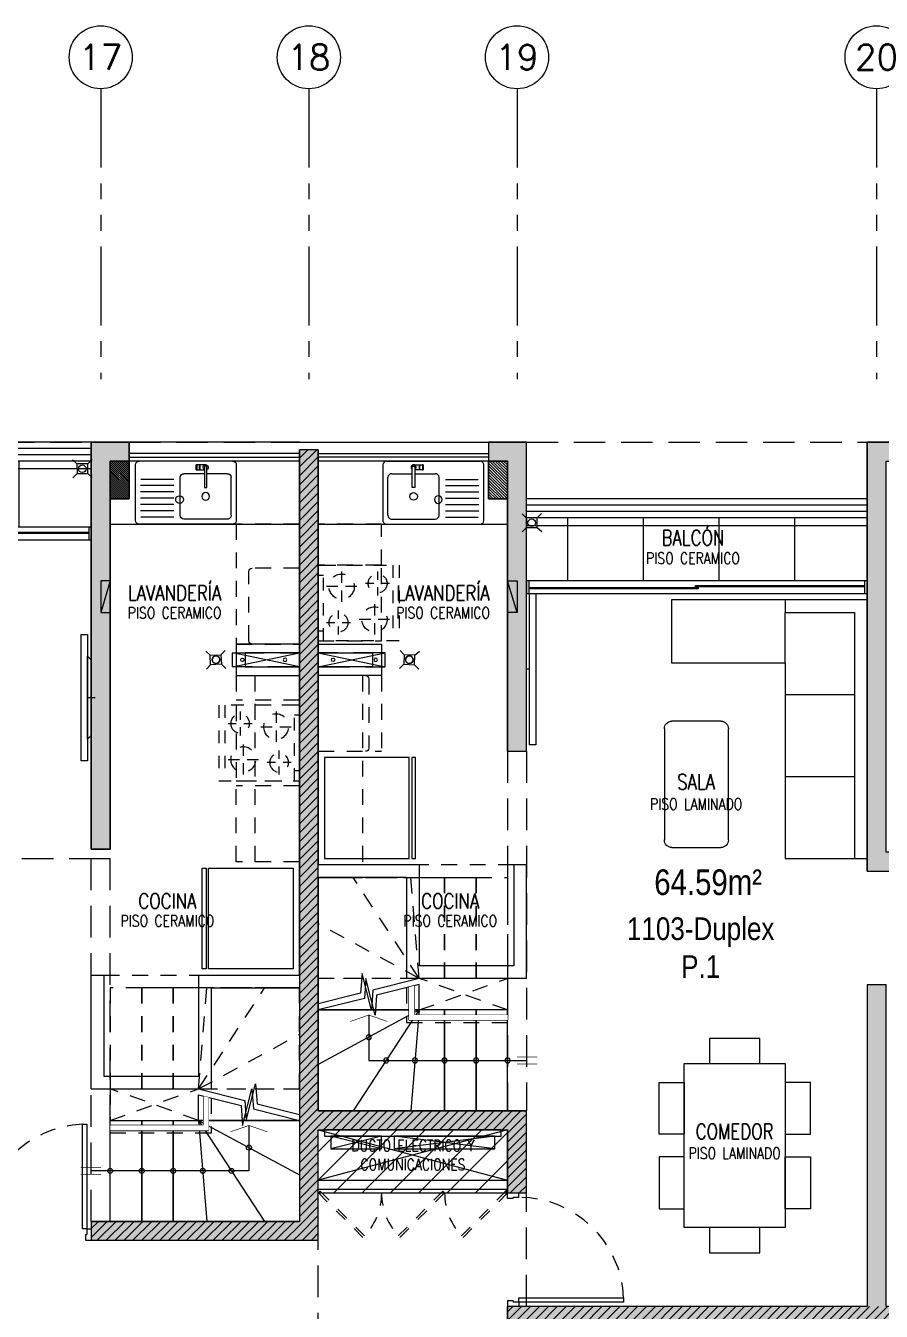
# Model space of a CAD drawing. Header units: millimetres. Extents: x 3738 to 3833, y 1327 to 1657.
# Drawn here: x 3805.85 to 3812.63, y 1413.7 to 1423.89 of the extents above; entities that cross this region are included whole.
import ezdxf
from ezdxf import colors
from ezdxf.entities.mleader import LeaderData, LeaderLine
from ezdxf.enums import TextEntityAlignment as Align
from ezdxf.math import Vec2, Vec3

# ---------------------------------------------------------------- set-up
doc = ezdxf.new("R2010")
doc.units = ezdxf.units.MM
doc.set_wipeout_variables(frame=1)
for name, pattern in [('HIDDEN', [0.375, 0.25, -0.125]), ('HIDDEN2', [0.1875, 0.125, -0.0625]), ('PHANTOM', [63.5, 31.75, -6.35, 6.35, -6.35, 6.35, -6.35]), ('PHANTOM2', [1.25, 0.625, -0.125, 0.125, -0.125, 0.125, -0.125]), ('X-REF_DP_Arquitectura$0$HIDDEN', [0.375, 0.25, -0.125])]:
    doc.linetypes.add(name, pattern=pattern)
doc.layers.get('0').update_dxf_attribs({"color": 251, "lineweight": 9})
for name, color, linetype, lineweight in [('01', 251, 'Continuous', 13), ('A-07', 251, 'Continuous', 13), ('A-BARANDAS', 251, 'Continuous', 13), ('A-COCINAS-LAV', 251, 'Continuous', 13), ('A-EJES', 251, 'PHANTOM', 13), ('A-HATCH', 251, 'Continuous', 13), ('A-LINEAS', 251, 'Continuous', 13), ('A-MOBILIARIO', 251, 'Continuous', 13), ('A-MURO BAJO', 251, 'Continuous', 13), ('A-MUROS', 251, 'Continuous', 13), ('A-NUMERACIONDEP', 251, 'Continuous', 13), ('A-PROYECCIONES', 251, 'HIDDEN2', 13), ('A-TEXTO-ACABADO PISO', 251, 'Continuous', 13), ('A-TEXTO-AMBIENTE', 251, 'Continuous', 13), ('A-ÁREA TEXTO', 251, 'Continuous', 13), ('A_20_Estructuras', 251, 'Continuous', 13), ('A_30_DispositivosSanit', 251, 'Continuous', 13), ('A_50_TextoAmbiente', 251, 'Continuous', 13), ('A_50_TextoIndicaciones', 251, 'Continuous', 13), ('A_50_Vigas', 251, 'X-REF_DP_Arquitectura$0$HIDDEN', 13), ('A_60_HatchEstructuras', 251, 'Continuous', 13), ('AREA MODIF', 251, 'Continuous', 13), ('DLP_MOBILIARIO FIJO', 251, 'Continuous', 13), ('DLP_MURO ALTO', 251, 'Continuous', 13), ('MURO CF 120', 251, 'Continuous', 13), ('MURO CF 60', 251, 'Continuous', 13)]:
    doc.layers.add(name, color=color, linetype=linetype, lineweight=lineweight)
doc.layers.add('A_30_AccesoriosSanit', color=251, linetype='Continuous', lineweight=13, plot=False)
doc.layers.get('A_30_AccesoriosSanit').off()
doc.styles.add('R80', font='ARIALN.TTF', dxfattribs={"height": 2.03})
doc.styles.add('R80-100', font='ARIALN.TTF', dxfattribs={"height": 0.2032})
doc.styles.add('ROMANS', font='romans.shx', dxfattribs={"width": 0.8})
pattern_1 = [(45, (-21.67, -43.67528), (-0.03535534, 0.03535534), [])]

# ---------------------------------------------------------------- blocks, each defined once
blk = doc.blocks.new('EF-P112')
at = {"layer": 'A_60_HatchEstructuras'}
h = blk.add_hatch(color=256, dxfattribs=at)
h.dxf.hatch_style = 1
h.paths.add_polyline_path([(-2.55, 0), (-2.7, 0), (-2.7, -3.4), (-2.55, -3.4)])
h.paths.add_polyline_path([(0, 0), (-1.35, 0), (-1.35, -0.15), (-0.15, -0.15), (-0.15, -3.25), (-1.75, -3.25), (-1.75, -3.4), (0, -3.4)])
h.paths.add_polyline_path([(-3.5, -3.25), (-4.5, -3.25), (-4.5, -0.15), (-3.9, -0.15), (-3.9, 0), (-4.65, 0), (-4.65, -3.4), (-3.5, -3.4)])
h = blk.add_hatch(color=256, dxfattribs=at)
h.dxf.hatch_style = 1
h.paths.add_polyline_path([(-9, -0.06), (-9.15, -0.06), (-9.15, -6.175), (-10.65, -6.175), (-10.8, -6.175), (-10.8, -6.325), (-9, -6.325), (-9, -5.45), (-7.5, -5.45), (-7.5, -5.95), (-7.35, -5.95), (-7.35, -5.3), (-9, -5.3)])
h.paths.add_polyline_path([(-10.65, -0.15), (-10.5, -0.15), (-10.5, 0), (-10.8, 0), (-10.8, -3.225), (-10.65, -3.225)])
h.paths.add_polyline_path([(-7.35, 0), (-7.65, 0), (-7.65, -0.15), (-7.5, -0.15), (-7.5, -2.45), (-7.35, -2.45)])
h = blk.add_hatch(color=256, dxfattribs=at)
h.dxf.hatch_style = 1
h.paths.add_polyline_path([(-1.6, -4.3), (-3.75, -4.3), (-3.75, -4.45), (-3.3, -4.45), (-3.3, -6.05), (-3.1, -6.05), (-3.1, -4.45), (-1.75, -4.45), (-1.75, -5.5), (-1.6, -5.5)], flags=17)
h.paths.add_polyline_path([(-1.6, -8.35), (-1.747, -8.35), (-1.75, -8.35), (-1.75, -9.4), (-3.1, -9.4), (-3.1, -7.8), (-3.3, -7.8), (-3.3, -9.4), (-3.75, -9.4), (-3.75, -9.55), (-1.6, -9.55)], flags=17)
h.paths.add_polyline_path([(-4.5, -7), (-1.75, -7), (-1.75, -7.6), (-1.6, -7.6), (-1.6, -7), (1.2, -7), (1.2, -10.95), (1.15, -10.95), (1.15, -11.05), (1.35, -11.05), (1.35, -2.8), (1.15, -2.8), (1.15, -2.9), (1.2, -2.9), (1.2, -6.85), (-1.6, -6.85), (-1.6, -6.25), (-1.75, -6.25), (-1.75, -6.85), (-4.5, -6.85), (-4.5, -4.3), (-4.65, -4.3), (-4.65, -6.85), (-7.5, -6.85), (-7.5, -7), (-4.65, -7), (-4.65, -9.55), (-4.5, -9.55)])
at = {"elevation": 0}
for points in [[(-9.68, -1.78), (-9.15, -1.67)], [(-9.15, -1.78), (-9.68, -1.67)], [(-9.68, -1.78), (-9.15, -1.67)], [(-9.15, -1.78), (-9.68, -1.67)], [(-9, -1.67), (-8.47, -1.78)], [(-9, -1.78), (-8.47, -1.67)], [(-9, -1.67), (-8.47, -1.78)], [(-9, -1.78), (-8.47, -1.67)]]:
    blk.add_lwpolyline(points, dxfattribs=at)
at = {"layer": 'A_20_Estructuras'}
for points in [[(-10.65, -0.15), (-10.5, -0.15), (-10.5, 0), (-10.8, 0), (-10.8, -3.225), (-10.65, -3.225)], [(-9, -0.06), (-9.15, -0.06), (-9.15, -6.175), (-10.65, -6.175), (-10.65, -6.175), (-10.8, -6.175), (-10.8, -6.325), (-9, -6.325), (-9, -5.45), (-7.5, -5.45), (-7.5, -5.95), (-7.35, -5.95), (-7.35, -5.3), (-9, -5.3)], [(-7.35, 0), (-7.65, 0), (-7.65, -0.15), (-7.5, -0.15), (-7.5, -2.45), (-7.35, -2.45)], [(-3.5, -3.25), (-4.5, -3.25), (-4.5, -0.15), (-3.9, -0.15), (-3.9, 0), (-4.65, 0), (-4.65, -3.4), (-3.5, -3.4)]]:
    blk.add_lwpolyline(points, close=True, dxfattribs=at)
blk.add_lwpolyline([(1.35, -11.05), (1.35, -2.8), (1.15, -2.8), (1.15, -2.9), (1.2, -2.9), (1.2, -6.85), (-1.6, -6.85), (-1.6, -6.25), (-1.75, -6.25), (-1.75, -6.85), (-4.5, -6.85), (-4.5, -4.3), (-4.65, -4.3), (-4.65, -6.85), (-7.5, -6.85), (-7.5, -7)], dxfattribs=at)
at = {"layer": 'A_50_Vigas'}
for p, q in [((-7.35, 0), (-4.65, 0)), ((-13.6, -3.3), (-10.8, -3.3)), ((-10.8, -3.3), (-10.65, -3.3)), ((-9, -3.45), (-7.5, -3.45)), ((-9.15, -4.325), (-10.65, -4.325)), ((-9, -5.85, 0), (-7.5, -5.85, 0))]:
    blk.add_line(p, q, dxfattribs=at)
for points in [[(-13.75, -0.475), (-13.75, 0), (-10.8, 0)], [(-10.5, 0), (-7.65, 0)], [(-7.5, -2.45), (-7.5, -5.3)], [(-7.35, -2.45), (-7.35, -5.3)], [(-10.8, -6.175), (-10.8, -3.225)], [(-10.65, -6.175), (-10.65, -3.225)], [(-7.35, -6.85), (-7.35, -5.95)], [(-9, -7.525), (-9, -6.325)]]:
    blk.add_lwpolyline(points, dxfattribs=at)
at = {"layer": 'A_50_Vigas', "elevation": 0}
for points in [[(-9.15, -1.78), (-9.68, -1.78), (-9.68, -1.67), (-9.15, -1.67)], [(-9, -1.78), (-8.47, -1.78), (-8.47, -1.67), (-9, -1.67)]]:
    blk.add_lwpolyline(points, dxfattribs=at)
blk = doc.blocks.new('MESA CENTRO')
for p, q in [((-0.194, 0), (0.194, 0)), ((-0.254, -0.942), (-0.254, -0.06)), ((0.254, -0.06), (0.254, -0.942)), ((0.194, -1.002), (-0.194, -1.002))]:
    blk.add_line(p, q)
for centre, start, end in [((-0.194, -0.06), 90, 180), ((0.194, -0.06), 0, 90), ((-0.194, -0.942), 180, 270), ((0.194, -0.942), 270, 0)]:
    blk.add_arc(centre, 0.06, start, end)
blk = doc.blocks.new('SOFA SEC')
for p, q in [((0, 0.65), (0.1, 0.65)), ((0.1, 0.65), (0.1, 0.1)), ((0.5, 0.65), (0.1, 0.65)), ((0.75, 0.65), (0.75, 0.1)), ((1.4, 0.65), (1.4, 0.1)), ((0.1, 0.1), (2.05, 0.1))]:
    blk.add_line(p, q)
blk.add_lwpolyline([(0.5, 1.55), (0.5, 0.65), (2.05, 0.65), (2.05, 0), (0, 0), (0, 1.55)], close=True)
blk = doc.blocks.new('A$C67C01FD6')
blk.add_line((0.025, 0), (0, 0))
blk.add_lwpolyline([(0.025, 0.6), (0.075, 0.6), (0.075, -0.6), (0.025, -0.6), (0.025, 0.6)])
blk = doc.blocks.new('REFRI')
blk.add_wipeout([(0.4, 0), (-0.4, 0), (-0.4, -0.67), (0.4, -0.67)])
blk.add_wipeout([(-0.4, -0.69), (-0.4, -0.72), (0.4, -0.72), (0.4, -0.69)])
for points in [[(-0.4, 0), (-0.4, -0.67), (0.4, -0.67), (0.4, 0)], [(-0.4, -0.69), (-0.4, -0.72), (0.4, -0.72), (0.4, -0.69)]]:
    blk.add_lwpolyline(points, close=True)
blk = doc.blocks.new('*U258')
for p, q in [((0.01, 0.855), (0.01, 0.9)), ((0.055, 0.855), (0.01, 0.855)), ((0.1, 0.865), (0.055, 0.865)), ((0.055, 0.855), (0.055, 0.865)), ((0.1, 0.865), (0.1, 0.9)), ((0.055, 0.045), (0.01, 0.045)), ((0.01, 0.045), (0.01, 0)), ((0.055, 0.045), (0.055, 0.035)), ((0.1, 0.035), (0.055, 0.035)), ((0.1, 0.035), (0.1, 0))]:
    blk.add_line(p, q)
blk.add_lwpolyline([(0.93, 0.07), (0.93, 0.035), (0.1, 0.035), (0.1, 0.07)], close=True)
at = {"color": 7, "linetype": 'HIDDEN2'}
blk.add_arc((0.1, 0.034), 0.831, 2.2301, 89.9672, dxfattribs=at)
blk = doc.blocks.new('A$Cb5611ba7')
for points in [[(0.15, 0.173), (0.15, -0.027), (0.56, -0.027), (0.56, 0.173)], [(1.15, 0.173), (1.15, -0.027), (0.74, -0.027), (0.74, 0.173)], [(0, -0.027), (0, -0.827), (1.3, -0.827), (1.3, -0.027)], [(0, -0.227), (0, -0.627), (-0.2, -0.627), (-0.2, -0.227)], [(1.5, -0.627), (1.3, -0.627), (1.3, -0.227), (1.5, -0.227)], [(0.15, -1.027), (0.15, -0.827), (0.56, -0.827), (0.56, -1.027)], [(1.15, -1.027), (1.15, -0.827), (0.74, -0.827), (0.74, -1.027)]]:
    blk.add_lwpolyline(points, close=True)
blk = doc.blocks.new('*U260')
blk.add_wipeout([(0, 0), (0, -0.02), (0.17, -0.02), (0.17, 0)])
blk.add_lwpolyline([(0, 0), (0.17, 0), (0.17, -0.02), (0, -0.02)], close=True)
blk = doc.blocks.new('LAV-COC_01')
for p, q in [((-0.07, 0.042, 0), (-0.07, 0.782, 0)), ((0.4, 0.812, 0), (-0.04, 0.812, 0)), ((0.43, 0.042, 0), (0.43, 0.782, 0)), ((0.03, 0.082, 0), (0.03, 0.427, 0)), ((0.36, 0.457, 0), (0.06, 0.457, 0)), ((0.39, 0.082, 0), (0.39, 0.427, 0)), ((-0.04, 0.012, 0), (0.4, 0.012, 0)), ((0.36, 0.052, 0), (0.06, 0.052, 0))]:
    blk.add_line(p, q)
at = {"color": 7, "extrusion": (-8.98137e-08, -2.25601e-18, 1)}
for p, q in [((0.075, 0.507, 0), (0.075, 0.768, 0)), ((0.125, 0.507, 0), (0.125, 0.772, 0)), ((0.175, 0.507, 0), (0.175, 0.772, 0))]:
    blk.add_line(p, q, dxfattribs=at)
at = {"color": 7}
for p, q in [((0.225, 0.507, 0), (0.225, 0.772, 0)), ((0.275, 0.507, 0), (0.275, 0.772, 0)), ((0.325, 0.507, 0), (0.325, 0.772, 0)), ((0.375, 0.507, 0), (0.375, 0.768, 0))]:
    blk.add_line(p, q, dxfattribs=at)
at = {"extrusion": (-4.49068e-08, 3.60285e-08, 1), "elevation": 0}
for points in [[(0, 0.33), (0, 0.305), (-0.04, 0.305), (-0.04, 0.33)], [(0, 0.33), (-0.04, 0.33), (-0.04, 0.325), (0, 0.325)]]:
    blk.add_lwpolyline(points, close=True, dxfattribs=at)
blk.add_lwpolyline([(-0.04, 0.255), (-0.04, 0.3), (0, 0.3), (0, 0.265)], dxfattribs=at)
at = {"extrusion": (-4.49068e-08, 3.60285e-08, 1)}
blk.add_arc((-0.02, 0.255, 0), 0.02, 29.9997, 329.9997, dxfattribs=at)
for centre, start_param, end_param in [((-0.04, 0.782, 0), -0.785398, 0.785398), ((0.4, 0.782, 0), -2.356194, -0.785398), ((0.06, 0.427, 0), -0.785398, 0.785398), ((0.36, 0.427, 0), -2.356194, -0.785398), ((-0.04, 0.042, 0), 0.785398, 2.356194), ((0.06, 0.082, 0), 0.785398, 2.356194), ((0.36, 0.082, 0), 2.356194, 3.926991), ((0.4, 0.042, 0), 2.356194, 3.926991)]:
    blk.add_ellipse(centre, major_axis=(-0.0212, 0.0212), ratio=1, start_param=start_param, end_param=end_param)
blk.add_ellipse((0.21, 0.255, 0), major_axis=(-0.0212, 0.0212), ratio=1)
at = {"layer": '01', "extrusion": (-4.49068e-08, 3.60285e-08, 1), "elevation": 0}
for points in [[(-0.037, 0.3), (-0.037, 0.305)], [(-0.02, 0.3), (-0.02, 0.305)], [(-0.002, 0.3), (-0.002, 0.305)]]:
    blk.add_lwpolyline(points, dxfattribs=at)
at = {"extrusion": (-4.49068e-08, 3.60285e-08, 1), "rotation": 359.9380941588614}
blk.add_blockref('*U260', (-0.03, 0.265, 0), dxfattribs=at)
blk = doc.blocks.new('A$C33FC7C8B')
at = {"ltscale": 0.5}
for p, q in [((0.08, 0.64, 0), (0.52, 0.64, 0)), ((0.08, 0.64, 0), (0.08, 0.6, 0)), ((0.52, 0.64, 0), (0.52, 0.6, 0)), ((0, 0, 0), (0, 0.6, 0)), ((0, 0.6, 0), (0.6, 0.6, 0)), ((0.145, 0.575, 0), (0.145, 0.51, 0)), ((0.43, 0.485, 0), (0.43, 0.575, 0)), ((0.6, 0.6, 0), (0.6, 0, 0)), ((0.05, 0.48, 0), (0.115, 0.48, 0)), ((0.145, 0.45, 0), (0.145, 0.385, 0)), ((0.175, 0.48, 0), (0.24, 0.48, 0)), ((0.4, 0.455, 0), (0.31, 0.455, 0)), ((0.43, 0.335, 0), (0.43, 0.425, 0)), ((0.55, 0.455, 0), (0.46, 0.455, 0)), ((0.17, 0.225, 0), (0.17, 0.315, 0)), ((0.455, 0.2, 0), (0.455, 0.265, 0)), ((0.14, 0.195, 0), (0.05, 0.195, 0)), ((0.17, 0.075, 0), (0.17, 0.165, 0)), ((0.29, 0.195, 0), (0.2, 0.195, 0)), ((0.425, 0.17, 0), (0.36, 0.17, 0)), ((0.455, 0.075, 0), (0.455, 0.14, 0)), ((0.55, 0.17, 0), (0.485, 0.17, 0)), ((0.6, 0.05, 0), (0, 0.05, 0)), ((0.6, 0, 0), (0, 0, 0))]:
    blk.add_line(p, q, dxfattribs=at)
for centre, radius in [((0.145, 0.48), 0.075), ((0.43, 0.455), 0.1), ((0.17, 0.195), 0.1), ((0.455, 0.17), 0.075)]:
    blk.add_circle(centre, radius, dxfattribs=at)
blk = doc.blocks.new('ESC1')
at = {"layer": 'A-BARANDAS'}
blk.add_lwpolyline([(-0.76, 0.992), (-0.76, 0.76), (-1.5, 0.76), (-1.5, 0.72), (-0.72, 0.72), (-0.72, 0.982)], dxfattribs=at)
at = {"layer": 'A-LINEAS', "linetype": 'Continuous'}
for points in [[(-0.8, 1.05), (-0.432, 0.957), (-0.421, 0.799), (-0.347, 1.09), (-0.335, 0.932), (0, 0.848)], [(-0.8, 1.002), (-0.462, 0.917), (-0.451, 0.759), (-0.377, 1.05), (-0.365, 0.892), (0, 0.8)], [(-0.4, 0.76), (-0.4, 0.4), (-1.65, 0.4)]]:
    blk.add_lwpolyline(points, dxfattribs=at)
at = {"layer": 'A-LINEAS', "color": 4, "const_width": 0.005}
for points in [[(-0.253, 0.709), (-0.4, 0.76), (-0.547, 0.709)], [(-1.574, 0.427), (-1.735, 0.427)], [(-1.574, 0.373), (-1.735, 0.373)]]:
    blk.add_lwpolyline(points, dxfattribs=at)
at = {"layer": 'A-LINEAS', "linetype": 'Continuous'}
for centre in [(-0.4, 0.584), (-1.5, 0.4), (-1.25, 0.4), (-1, 0.4), (-0.766, 0.4), (-0.538, 0.4)]:
    blk.add_circle(centre, 0.02, dxfattribs=at)
at = {"layer": 'A-MURO BAJO'}
for points in [[(0, 0.8), (-0.8, 0.8), (-0.8, 1.002)], [(-0.8, 0.8), (-0.733, 0)], [(-0.8, 0.8), (-0.276, 0)], [(-0.8, 0.8), (0, 0.368)]]:
    blk.add_lwpolyline(points, dxfattribs=at)
for points in [[(-1.5, 0.8), (-1.25, 0.8), (-1.25, 0), (-1.5, 0)], [(-1.25, 0.8), (-1, 0.8), (-1, 0), (-1.25, 0)], [(-1, 0.8), (0, 0.8), (0, 0), (-1, 0)]]:
    blk.add_lwpolyline(points, close=True, dxfattribs=at)
at = {"layer": 'A-PROYECCIONES'}
for points in [[(-1.5, 1.05), (-1.25, 1.05), (-1.25, 1.85), (-1.5, 1.85)], [(-1.25, 1.05), (-1, 1.05), (-1, 1.85), (-1.25, 1.85)], [(-1, 1.05), (0, 1.05), (0, 1.85), (-1, 1.85)]]:
    blk.add_lwpolyline(points, close=True, dxfattribs=at)
for points in [[(-0.8, 1.05), (-0.733, 1.85)], [(-0.8, 1.05), (-0.276, 1.85)], [(-0.8, 1.05), (0, 1.482)], [(-1.5, 1.05), (-1.5, 0.8), (-0.8, 1.05)], [(-0.8, 0.8), (-1.5, 1.05)], [(-0.8, 1.05), (0, 1.05), (0, 0.848)]]:
    blk.add_lwpolyline(points, dxfattribs=at)
blk.add_wipeout([(-1.5, 0.76), (-1.5, 0.72), (-0.72, 0.72), (-0.72, 0.982), (-0.76, 0.992), (-0.76, 0.76)]).dxf.layer = 'A-BARANDAS'
blk.add_lwpolyline([(-0.7, 0.977), (-0.7, 0.7), (-1.5, 0.7)], dxfattribs=at)
blk = doc.blocks.new('*U270')
at = {"linetype": 'HIDDEN', "ltscale": 0.2}
for p, q in [((0.353, 0.353), (0, 0)), ((0.013, -0.013), (0.366, 0.34)), ((0, 0), (0.013, -0.013))]:
    blk.add_line(p, q, dxfattribs=at)
blk.add_arc((0, 0), 0.499, 0, 45, dxfattribs=at)
blk = doc.blocks.new('Tab.Electrico')
blk.add_hatch(color=256).paths.add_polyline_path([(0.075, 0), (0.075, 0.25), (0, 0)])
for p, q in [((0.075, 0.25), (0, 0)), ((0.075, 0.25), (0, 0.25)), ((0, 0.25), (0, 0)), ((0.075, 0), (0.075, 0.25)), ((0, 0), (0.075, 0))]:
    blk.add_line(p, q)
blk = doc.blocks.new('DPTO 65_D1')
at = {"layer": 'A-HATCH'}
h = blk.add_hatch(dxfattribs=at)
h.set_pattern_fill('_USER', color=256, scale=0.6, double=1, pattern_type=0)
h.set_pattern_definition([(0, (-0.15005, 6.325), (0, 0.6), []), (90, (-0.15005, 6.325), (-0.6, 4e-17), [])])
h.paths.add_polyline_path([(-2.85, 6.325), (-0.15, 6.325), (-0.15, 5.825), (-2.85, 5.825)])
blk.add_lwpolyline([(0.15, 6.805), (1.5, 6.805), (1.5, 6.835), (0.15, 6.835)], close=True)
blk.add_arc((1.125, 5.05, 0), 0.025, 90, 180)
at = {"layer": 'A-BARANDAS', "elevation": 0}
for points in [[(-2.85, 6.425), (-0.15, 6.425)], [(-2.85, 6.375), (-0.15, 6.375)]]:
    blk.add_lwpolyline(points, dxfattribs=at)
at = {"layer": 'A-LINEAS'}
for p, q in [((1.5, 1.475), (0, 1.075)), ((0, 1.475), (1.5, 1.075))]:
    blk.add_line(p, q, dxfattribs=at)
at = {"layer": 'A-MOBILIARIO'}
for p, q in [((1.5, 1.005), (0, 1.005)), ((1.5, 0.975), (0, 0.975))]:
    blk.add_line(p, q, dxfattribs=at)
at = {"layer": 'A-MURO BAJO'}
for p, q in [((1.65, 6.925), (0.15, 6.925)), ((1.5, 1.075), (0, 1.075))]:
    blk.add_line(p, q, dxfattribs=at)
at = {"layer": 'A-MURO BAJO', "color": 7}
for p, q in [((-2.83, 5.825, 0), (-0.17, 5.825, 0)), ((-0.17, 5.725, 0), (-2.83, 5.725, 0))]:
    blk.add_line(p, q, dxfattribs=at)
at = {"layer": 'A-MURO BAJO'}
blk.add_lwpolyline([(1.5, 6.775), (1.5, 6.275), (0, 6.275), (0, 6.775)], close=True, dxfattribs=at)
at = {"layer": 'A-MURO BAJO', "color": 4, "elevation": 0}
for points in [[(-2.85, 6.475), (-0.15, 6.475)], [(-2.85, 6.325), (-0.15, 6.325)]]:
    blk.add_lwpolyline(points, dxfattribs=at)
at = {"layer": 'A-MUROS'}
for p, q in [((-2.85, 6.925), (-3.6, 6.925)), ((-2.85, 3.525), (-2.85, 6.925)), ((-0.15, 4.475), (-0.15, 6.925)), ((0.15, 6.925, 0), (-0.15, 6.925)), ((1.5, 6.865), (1.65, 6.865)), ((0, 4.475), (0, 6.475)), ((0, 4.475), (-0.15, 4.475)), ((-0.15, 3.575), (-0.05, 3.575)), ((-2.85, 3.525), (-4, 3.525)), ((-3, 2.625), (-2.85, 2.625)), ((-2.85, 2.625), (-2.85, 0.075)), ((1.5, 1.475), (0, 1.475)), ((0, 0.975), (0, 1.475)), ((1.5, 0.6), (1.5, 1.475)), ((0, 0.975), (-0.15, 0.975)), ((-2.85, 0.075), (0, 0.075)), ((0, 0.075), (0, -0.075))]:
    blk.add_line(p, q, dxfattribs=at)
at = {"layer": 'A-PROYECCIONES'}
blk.add_line((1.1, 5.05), (1.1, 4.5), dxfattribs=at)
at = {"layer": 'A-PROYECCIONES', "elevation": 0}
blk.add_lwpolyline([(1.5, 5.95), (1.5, 5.35), (1, 5.35), (1, 5.95)], close=True, dxfattribs=at)
at = {"layer": 'DLP_MOBILIARIO FIJO', "color": 6, "elevation": 0}
for points in [[(-2.83, 5.725), (-2.85, 5.725), (-2.85, 5.825), (-2.83, 5.825)], [(-0.15, 5.725), (-0.17, 5.725), (-0.17, 5.825), (-0.15, 5.825)]]:
    blk.add_lwpolyline(points, close=True, dxfattribs=at)
at = {"layer": 'DLP_MOBILIARIO FIJO', "elevation": 0}
for points in [[(-1.49, 5.788), (-2.83, 5.788), (-2.83, 5.778), (-1.49, 5.778)], [(-1.51, 5.763), (-0.17, 5.763), (-0.17, 5.773), (-1.51, 5.773)]]:
    blk.add_lwpolyline(points, close=True, dxfattribs=at)
at = {"layer": 'DLP_MURO ALTO'}
for p, q in [((1.5, 5.325), (1, 5.325)), ((1, 5.325), (1, 5.075)), ((1.5, 5.255), (1.07, 5.255)), ((1.07, 5.255), (1.07, 5.145)), ((1.07, 5.145), (1.5, 5.145)), ((1, 5.075), (1.5, 5.075))]:
    blk.add_line(p, q, dxfattribs=at)
at = {"rotation": 180}
blk.add_blockref('Tab.Electrico', (0, 5.825), dxfattribs=at)
blk.add_blockref('ESC1', (1.5, 1.625))
at = {"layer": 'A-COCINAS-LAV', "extrusion": (4.49068e-08, -3.60284e-08, -1), "zscale": -1.000000000000012, "rotation": 90}
blk.add_blockref('REFRI', (-1.45, 4.025, 0), dxfattribs=at)
at = {"layer": 'A-MOBILIARIO', "xscale": -1}
for name, p in [('A$C67C01FD6', (-0.15, 5.125)), ('*U258', (0.01, 0.075))]:
    blk.add_blockref(name, p, dxfattribs=at)
at = {"layer": 'A-MOBILIARIO'}
for name, p, rotation in [('SOFA SEC', (-2.85, 5.675, 0), 269.9995671478981), ('MESA CENTRO', (-1.497, 4.714, 0), 359.999977420888), ('A$Cb5611ba7', (-1.374, 2), 270)]:
    blk.add_blockref(name, p, dxfattribs=dict(at, rotation=rotation))
at = {"layer": 'A-PROYECCIONES', "ltscale": 0.5, "extrusion": (4.40218e-06, -0.000440452, -1), "zscale": -0.9999999999999934, "rotation": 89.99999748287736}
blk.add_blockref('A$C33FC7C8B', (-0.86, 5.35, -0.002), dxfattribs=at)
at = {"layer": 'A-PROYECCIONES', "ltscale": 0.25, "xscale": -1, "rotation": 180}
for p in [(0, 0.975), (0.5, 0.975)]:
    blk.add_blockref('*U270', p, dxfattribs=at)
at = {"layer": 'A-PROYECCIONES', "ltscale": 0.25, "rotation": 180}
blk.add_blockref('*U270', (1.499, 0.975), dxfattribs=at)
blk.add_arc((1.125, 4.5, 0), 0.025, 180, 270)
at = {"layer": 'A-MUROS'}
for p, q in [((1.5, 6.865), (1.5, 3.575)), ((-0.15, 2.675), (-0.15, 3.575)), ((-0.05, 3.575), (-0.05, 2.775)), ((0.7, 3.575), (0.7, 2.775)), ((0.7, 3.575), (1.5, 3.575)), ((0.8, 3.475), (0.8, 2.675)), ((0.8, 3.475), (1.5, 3.475)), ((1.5, 3.475), (1.5, 1.625)), ((-0.05, 2.775), (0.7, 2.775)), ((-0.15, 2.675), (0.8, 2.675)), ((1.5, 1.625), (-0.15, 1.625)), ((-0.15, 0.975), (-0.15, 1.625))]:
    blk.add_line(p, q, dxfattribs=at)
at = {"layer": 'A-PROYECCIONES'}
for p, q in [((1, 5.075), (1, 4.475, 0)), ((1.15, 5.075), (1.15, 3.575)), ((1.5, 4.475), (1, 4.475, 0)), ((-0.05, 3.575), (0.7, 3.575))]:
    blk.add_line(p, q, dxfattribs=at)
at = {"layer": 'A-COCINAS-LAV', "extrusion": (-3.60285e-08, 4.49068e-08, -1), "zscale": -1, "rotation": 270}
blk.add_blockref('LAV-COC_01', (-1, 6.705, 0), dxfattribs=at)
at = {"layer": 'A-HATCH'}
h = blk.add_hatch(dxfattribs=at)
h.set_pattern_fill('ANSI31', color=256, scale=0.005)
h.paths.add_polyline_path([(0, 6.475), (0.15, 6.475), (0.15, 6.775), (0, 6.775)])
blk.add_lwpolyline([(0, 6.475), (0.15, 6.475), (0.15, 6.775), (0, 6.775)], close=True, dxfattribs=at)
at = {"layer": 'A-MUROS'}
for p, q in [((0.15, 6.925, 0), (0.15, 6.475)), ((0.15, 6.475), (0, 6.475))]:
    blk.add_line(p, q, dxfattribs=at)
at = {"layer": 'A-PROYECCIONES'}
blk.add_lwpolyline([(1.5, 5.95), (1, 5.95), (1, 6.275), (1.5, 6.275)], close=True, dxfattribs=at)
blk = doc.blocks.new('A$C4BFA03A9')
for points in [[(0.06, -0.5), (0.11, -0.5), (0.11, 0.5), (0.06, 0.5)], [(0.03, -0.3), (0.06, -0.33), (0.06, 0.33), (0.03, 0.3)]]:
    blk.add_lwpolyline(points, close=True)
at = {"layer": 'A-PROYECCIONES', "ltscale": 0.15}
blk.add_line((0.06, 0), (0, 0), dxfattribs=at)
blk = doc.blocks.new('DPTO 75_D1')
at = {"layer": 'A-HATCH'}
h = blk.add_hatch(dxfattribs=at)
h.set_pattern_fill('ANSI31', color=256, scale=0.0035)
h.set_pattern_definition([(45, (-12.042183, -4.724965), (-0.007857724, 0.007857724), [])])
h.paths.add_polyline_path([(-0.15, 5.875), (-0.3, 5.875), (-0.3, 6.175), (-0.15, 6.175)])
h = blk.add_hatch(dxfattribs=at)
h.set_pattern_fill('_USER', color=256, scale=0.6, double=1, pattern_type=0)
h.set_pattern_definition([(0, (-7e-06, 6.175), (0, 0.6), []), (90, (-7e-06, 6.175), (-0.6, 4e-17), [])])
h.paths.add_polyline_path([(2.8, 6.175), (2.8, 5.65), (0, 5.65), (0, 6.175)])
for centre, start, end in [((-1.275, 5.3, 0), 0, 90), ((-1.275, 4.75, 0), 270, 0)]:
    blk.add_arc(centre, 0.025, start, end)
at = {"layer": 'A-BARANDAS', "elevation": 0}
for points in [[(0, 6.275), (2.9, 6.275), (2.9, 5.85)], [(0, 6.225), (2.85, 6.225), (2.85, 5.85)]]:
    blk.add_lwpolyline(points, dxfattribs=at)
at = {"layer": 'A-HATCH'}
blk.add_lwpolyline([(-0.15, 5.875), (-0.3, 5.875), (-0.3, 6.175), (-0.15, 6.175)], close=True, dxfattribs=at)
at = {"layer": 'A-MURO BAJO'}
blk.add_line((-1.65, 6.325), (-0.3, 6.325), dxfattribs=at)
at = {"layer": 'A-MURO BAJO', "color": 7}
for p, q in [((0.02, 5.65, 0), (2.78, 5.65, 0)), ((2.78, 5.55, 0), (0.02, 5.55, 0))]:
    blk.add_line(p, q, dxfattribs=at)
at = {"layer": 'A-MURO BAJO', "color": 4, "elevation": 0}
for points in [[(0, 6.325), (2.95, 6.325)], [(0, 6.175), (2.8, 6.175), (2.8, 5.85)]]:
    blk.add_lwpolyline(points, dxfattribs=at)
at = {"layer": 'A-MURO BAJO'}
blk.add_lwpolyline([(-0.15, 5.675), (-1.65, 5.675), (-1.65, 6.175), (-0.15, 6.175)], close=True, dxfattribs=at)
at = {"layer": 'A-MUROS'}
for p, q in [((0, 6.325), (-0.3, 6.325)), ((0, 3.1), (0, 6.325)), ((-0.15, 5.875), (-0.15, 3.1)), ((-0.15, 3.1), (0, 3.1)), ((0, 2.1), (-0.1, 2.1)), ((0, 0), (-1.8, 0))]:
    blk.add_line(p, q, dxfattribs=at)
at = {"layer": 'A-PROYECCIONES'}
for p, q in [((-1.65, 5.325, 0), (-1.275, 5.325, 0)), ((-1.25, 4.75, 0), (-1.25, 5.3, 0)), ((-1.15, 4.475), (-1.15, 4.28, 0)), ((-1.65, 4.28), (-1.15, 4.28, 0)), ((-1.65, 3.6, 0), (-1.15, 3.6, 0))]:
    blk.add_line(p, q, dxfattribs=at)
blk.add_lwpolyline([(-1.15, 4.725), (-1.65, 4.725), (-1.65, 5.675), (-1.15, 5.675)], close=True, dxfattribs=at)
at = {"layer": 'A-PROYECCIONES', "elevation": 0}
blk.add_lwpolyline([(-1.15, 4.24), (-1.15, 3.64), (-1.65, 3.64), (-1.65, 4.24)], close=True, dxfattribs=at)
at = {"layer": 'DLP_MOBILIARIO FIJO', "color": 6, "elevation": 0}
blk.add_lwpolyline([(0.02, 5.55), (0, 5.55), (0, 5.65), (0.02, 5.65)], close=True, dxfattribs=at)
at = {"layer": 'DLP_MOBILIARIO FIJO', "elevation": 0}
blk.add_lwpolyline([(1.46, 5.612), (0.02, 5.612), (0.02, 5.602), (1.46, 5.602)], close=True, dxfattribs=at)
at = {"layer": 'DLP_MURO ALTO'}
for p, q in [((-1.65, 4.725), (-1.15, 4.725)), ((-1.15, 4.725), (-1.15, 4.475)), ((-1.65, 4.655), (-1.22, 4.655)), ((-1.22, 4.655), (-1.22, 4.545)), ((-1.22, 4.545), (-1.65, 4.545)), ((-1.15, 4.475), (-1.65, 4.475))]:
    blk.add_line(p, q, dxfattribs=at)
at = {"xscale": -1}
for name, p in [('Tab.Electrico', (-0.075, 4.975)), ('ESC1', (-1.65, 0.15))]:
    blk.add_blockref(name, p, dxfattribs=at)
at = {"layer": 'A-COCINAS-LAV', "extrusion": (4.49068e-08, 3.60284e-08, 1), "rotation": 90}
blk.add_blockref('REFRI', (-1.6, 2.55, 0), dxfattribs=at)
at = {"layer": 'A-MOBILIARIO'}
blk.add_blockref('A$C4BFA03A9', (-0.03, 4.3, 0), dxfattribs=at)
at = {"layer": 'A-PROYECCIONES', "ltscale": 0.5, "extrusion": (4.40218e-06, 0.000440452, 1), "rotation": 89.99999748287728}
blk.add_blockref('A$C33FC7C8B', (-1.01, 3.64, 0.002), dxfattribs=at)
at = {"layer": 'A-MUROS'}
for p, q in [((-1.65, 2.1), (-1.65, 6.265)), ((-0.85, 2.1), (-1.65, 2.1)), ((-0.85, 2.1), (-0.85, 1.3)), ((-0.1, 2.1), (-0.1, 1.3)), ((0, 1.2), (0, 2.1)), ((-1.65, 2), (-1.65, 0.15)), ((-0.95, 2), (-1.65, 2)), ((-0.95, 2), (-0.95, 1.2)), ((-0.1, 1.3), (-0.85, 1.3)), ((0, 1.2), (-0.95, 1.2)), ((0, 0.15), (-1.65, 0.15)), ((0, 0.15), (0, 0))]:
    blk.add_line(p, q, dxfattribs=at)
at = {"layer": 'A-PROYECCIONES'}
for p, q in [((-1.3, 3, 0), (-1.3, 4.475)), ((-1.15, 3, 0), (-1.15, 3.6, 0)), ((-1.65, 3), (-1.15, 3, 0)), ((-0.1, 2.1), (-0.85, 2.1))]:
    blk.add_line(p, q, dxfattribs=at)
at = {"layer": 'A-COCINAS-LAV', "extrusion": (-3.60285e-08, -4.49068e-08, 1), "rotation": 270}
blk.add_blockref('LAV-COC_01', (-1.162, 6.105, 0), dxfattribs=at)
at = {"layer": 'A-MOBILIARIO', "xscale": -1.000000000000004, "rotation": 270}
blk.add_blockref('*U258', (0, -0.01), dxfattribs=at)
blk.add_lwpolyline([(-0.3, 6.205), (-1.65, 6.205), (-1.65, 6.235), (-0.3, 6.235)], close=True)
at = {"layer": 'A-HATCH'}
blk.add_lwpolyline([(-0.15, 5.875), (-0.3, 5.875), (-0.3, 6.175), (-0.15, 6.175)], close=True, dxfattribs=at)
at = {"layer": 'A-MURO BAJO'}
blk.add_line((-1.65, 6.175), (-0.3, 6.175), dxfattribs=at)
at = {"layer": 'A-MUROS'}
for p, q in [((-0.3, 6.325), (-0.3, 5.875)), ((-0.3, 5.875), (-0.15, 5.875))]:
    blk.add_line(p, q, dxfattribs=at)
blk = doc.blocks.new('TC_P10')
at = {"xscale": -1}
blk.add_blockref('DPTO 75_D1', (37.9, 4.725), dxfattribs=at)
blk.add_blockref('DPTO 65_D1', (41.2, 4.125), dxfattribs=at)
at = {"rotation": 180}
blk.add_blockref('DPTO 65_D1', (41.2, 4.125), dxfattribs=at)
blk = doc.blocks.new('XREF_TORREC$0$BANDEJA')
at = {"color": 8}
for points in [[(39.75, 5.6), (39.75, 5.55), (41.15, 5.55), (41.15, 5.6), (39.75, 5.6)], [(40.2, 5.45), (40.2, 5.55), (39.8, 5.55), (39.8, 5.45), (40.2, 5.45), (39.8, 5.55), (40.2, 5.55), (39.8, 5.45)], [(41.1, 5.45), (41.1, 5.55), (40.3, 5.55), (40.3, 5.45), (41.1, 5.45), (40.3, 5.55), (41.1, 5.55), (40.3, 5.45)]]:
    blk.add_lwpolyline(points, dxfattribs=at)
blk = doc.blocks.new('TEXTO AMBIENTES P10')
at = {"layer": 'A-TEXTO-ACABADO PISO', "char_height": 0.09, "attachment_point": 2, "style": 'ROMANS'}
for s, width, insert in [('PISO CERAMICO', 1.20225, (41.32, -0.875)), ('PISO LAMINADO', 1.03452, (41.345, -2.823, 0)), ('PISO LAMINADO', 1.20225, (41.65, -5.59))]:
    blk.add_mtext_dynamic_manual_height_columns(s, width=width, gutter_width=12.5, heights=[0], dxfattribs=dict(at, insert=insert))
at = {"layer": 'A-TEXTO-ACABADO PISO', "char_height": 0.09, "attachment_point": 2, "rotation": 360, "style": 'ROMANS'}
for insert in [(37.211, -1.308), (39.339, -1.308), (37.154, -3.749), (39.396, -3.749)]:
    blk.add_mtext_dynamic_manual_height_columns('PISO CERAMICO', width=1.20225, gutter_width=12.5, heights=[0], dxfattribs=dict(at, insert=insert))
at = {"layer": 'A-TEXTO-AMBIENTE', "style": 'ROMANS', "width": 0.8}
for s, p in [('BALCÓN', (41.32, -0.818, 0)), ('LAVANDERÍA', (37.211, -1.256, 0)), ('LAVANDERÍA', (39.339, -1.256, 0)), ('SALA', (41.345, -2.752, 0)), ('COCINA', (37.154, -3.697, 0)), ('COCINA', (39.396, -3.697, 0)), ('COMEDOR', (41.65, -5.523, 0))]:
    blk.add_text(s, height=0.12, dxfattribs=at).set_placement(p, align=Align.CENTER)
blk = doc.blocks.new('_Dot')
at = {"color": 0, "linetype": 'ByBlock', "lineweight": -2}
blk.add_line((-0.5, 0), (-1, 0), dxfattribs=at)
at = {"color": 0, "linetype": 'ByBlock', "const_width": 0.5}
blk.add_lwpolyline([(-0.25, 0, 1), (0.25, 0, 1)], format="xyb", close=True, dxfattribs=at)
blk = doc.blocks.new('Ejes_Torre C')
at = {"layer": 'A-EJES', "linetype": 'PHANTOM2'}
for points in [[(37.975, 16.65), (37.975, 14.35)], [(39.625, 16.65), (39.625, 14.35)], [(41.275, 16.65), (41.275, 14.35)], [(44.125, 16.65), (44.125, 14.35)]]:
    blk.add_lwpolyline(points, dxfattribs=at)
at = {"layer": 'A-EJES', "linetype": 'Continuous'}
for centre in [(37.975, 16.9), (39.625, 16.9), (41.275, 16.9), (44.125, 16.9)]:
    blk.add_circle(centre, 0.25, dxfattribs=at)
at = {"layer": 'A-EJES', "linetype": 'Continuous', "style": 'ROMANS'}
for s, p in [('17', (37.975, 16.9)), ('18', (39.625, 16.9)), ('19', (41.275, 16.9)), ('20', (44.125, 16.9))]:
    blk.add_text(s, height=0.2, dxfattribs=at).set_placement(p, align=Align.MIDDLE_CENTER)
blk = doc.blocks.new('TEXTO DUCTOS PT')
at = {"layer": 'A_50_TextoIndicaciones', "insert": (39.1, -5.65), "char_height": 0.09, "width": 1.07385, "attachment_point": 5, "style": 'ROMANS'}
blk.add_mtext('\\pxsm1,qc,t16;DUCTO ELECTRICO Y COMUNICACIONES', dxfattribs=at)
blk = doc.blocks.new('trampa')
at = {"layer": 'A_30_DispositivosSanit'}
blk.add_circle((0.002, 0.002), 0.0303, dxfattribs=at)
blk = doc.blocks.new('SUBE')
at = {"layer": 'A_30_DispositivosSanit', "color": 2}
blk.add_circle((0, 0), 18.7, dxfattribs=at)
blk = doc.blocks.new('A$Ce4faf536')
at = {"layer": 'A_30_AccesoriosSanit'}
for p, xscale, yscale, zscale, rotation in [((-0.419, 0.1), 0.0007258342835344187, 0.0007258342835344187, 0.0007258342835344187, 269.9999891411235), ((-0.081, 0.1), -0.0007258342835348668, 0.0007258342835348668, 0.0007258342835348667, 89.99998914112356)]:
    blk.add_blockref('SUBE', p, dxfattribs=dict(at, xscale=xscale, yscale=yscale, zscale=zscale, rotation=rotation))
blk = doc.blocks.new('0-sumidero')
for p, q in [((-0.042, 0.038), (-0.076, 0.072)), ((0.043, 0.038), (-0.042, 0.038)), ((-0.042, 0.038), (-0.042, -0.037)), ((0.043, 0.038), (0.078, 0.072)), ((0.043, -0.037), (0.043, 0.038)), ((-0.042, -0.037), (-0.076, -0.071)), ((-0.042, -0.037), (0.043, -0.037)), ((0.043, -0.037), (0.078, -0.071))]:
    blk.add_line(p, q)
blk.add_circle((0, 0), 0.0303)
blk = doc.blocks.new('sum')
at = {"layer": 'A_30_DispositivosSanit', "rotation": 45.00000007321594}
blk.add_blockref('0-sumidero', (0, 0), dxfattribs=at)
blk = doc.blocks.new('is-des-tf_28.02.2025')
at = {"layer": 'A_30_DispositivosSanit'}
for name, p, rotation in [('trampa', (-5.449, -65.003), 197.5190223287563), ('sum', (-3.629, -66.275), 312.7190349507721), ('trampa', (-5.162, -66.277), 44.99958170899482)]:
    blk.add_blockref(name, p, dxfattribs=dict(at, rotation=rotation))
for name, p, xscale, rotation in [('trampa', (-3.401, -65.003), -0.9999999999999996, 162.4809776712437), ('sum', (-5.162, -66.275), -0.9999999999999998, 47.28054675822261), ('trampa', (-3.629, -66.277), -1, 314.9999999999998)]:
    blk.add_blockref(name, p, dxfattribs=dict(at, xscale=xscale, rotation=rotation))
at = {"layer": 'A_30_DispositivosSanit', "color": 1, "ltscale": 0.015}
blk.add_blockref('A$Ce4faf536', (-4.533, -66.375), dxfattribs=at)
at = {"layer": 'A_30_DispositivosSanit', "color": 1, "ltscale": 0.015, "xscale": -1}
blk.add_blockref('A$Ce4faf536', (-4.314, -66.375), dxfattribs=at)
blk = doc.blocks.new('TORRE F HATCH CORTAFUEGO')
at = {"layer": 'AREA MODIF'}
h = blk.add_hatch(dxfattribs=at)
h.set_pattern_fill('ANSI31', color=140, scale=0.05, style=0)
h.set_pattern_definition([(45, (-17.85008, -72.1499), (-0.1122532, 0.1122532), [])])
h.paths.add_polyline_path([(-9, -66.6), (-7.5, -66.6), (-7.5, -67.1), (-9, -67.1)])
at = {"layer": 'MURO CF 60'}
h = blk.add_hatch(dxfattribs=at)
h.set_pattern_fill('_USER', color=256, scale=0.05, angle=45, pattern_type=0)
h.set_pattern_definition(pattern_1)
h.paths.add_polyline_path([(-9.15, -61.21), (-9, -61.21), (-9, -67.475), (-9.15, -67.475)])
h = blk.add_hatch(dxfattribs=at)
h.set_pattern_fill('_USER', color=256, scale=0.05, angle=45, pattern_type=0)
h.set_pattern_definition(pattern_1)
h.paths.add_polyline_path([(-9, -66.45), (-7.35, -66.45), (-7.35, -66.6), (-9, -66.6)])
h = blk.add_hatch(dxfattribs=at)
h.set_pattern_fill('_USER', color=256, scale=0.05, angle=45, pattern_type=0)
h.set_pattern_definition(pattern_1)
h.paths.add_polyline_path([(-7.35, -66.6), (-7.5, -66.6), (-7.5, -67.1), (-7.35, -67.1)])
h = blk.add_hatch(dxfattribs=at)
h.set_pattern_fill('_USER', color=256, scale=0.05, angle=45, pattern_type=0)
h.set_pattern_definition(pattern_1)
h.paths.add_polyline_path([(-10.8, -67.475), (-9.15, -67.475), (-9.15, -67.325), (-10.8, -67.325)])
h = blk.add_hatch(dxfattribs=at)
h.set_pattern_fill('_USER', color=256, scale=0.05, angle=45, pattern_type=0)
h.set_pattern_definition(pattern_1)
h.paths.add_polyline_path([(-7.5, -68), (1.35, -68), (1.35, -68.15), (-7.5, -68.15)])
blk = doc.blocks.new('IS-pluviales_26.03.2025')
at = {"layer": 'A_30_DispositivosSanit', "rotation": 315.4214501941968}
for p in [(-10.87, -75.161, 0), (-7.307, -75.589, 0)]:
    blk.add_blockref('sum', p, dxfattribs=at)
blk = doc.blocks.new('areas-TE')
at = {"layer": 'A-ÁREA TEXTO', "color": 1, "insert": (41.013, -78.386, 0), "char_height": 0.2032, "width": 2.29445, "attachment_point": 1, "style": 'R80-100'}
blk.add_mtext('\\pxql;64.59m²', dxfattribs=at)
at = {"layer": 'A-NUMERACIONDEP'}
ml = blk.add_multileader_mtext('Standard', dxfattribs=at)
ml.set_content('1103-Duplex P.1', color=256, style='R80')
ml.set_leader_properties(color=256)
ml.set_arrow_properties(name='DOT')
ml.build(insert=Vec2(0, 0))
ml.multileader.update_dxf_attribs({"leader_type": 0, "has_text_frame": 1, "text_left_attachment_type": 2, "text_right_attachment_type": 2, "dogleg_length": 0.36, "arrow_head_size": 0.06, "scale": 0.06})
ctx = ml.context
ctx.base_point, ctx.scale, ctx.char_height, ctx.arrow_head_size, ctx.landing_gap_size, ctx.plane_origin = Vec3(40.583, -78.881), 0.06, 0.18, 0.06, 0.06, Vec3(40.416, -78.885)
ctx.left_attachment, ctx.right_attachment, ctx.text_align_type = 2, 2, 1
notes = []
notes.append((ctx, [(0, (1, 1, 0), (42.271, -78.881), (-1, 0), 0.0917, [(0, [(42.557, -78.532)], 0, [])])]))
ctx.mtext.insert, ctx.mtext.width, ctx.mtext.alignment, ctx.mtext.flow_direction = Vec3(41.381, -78.766), 1.71603, 2, 5
ml = blk.add_multileader_mtext('Standard', dxfattribs=at)
ml.set_content('1104-Duplex P.1', color=256, style='R80')
ml.set_leader_properties(color=256)
ml.set_arrow_properties(name='DOT')
ml.build(insert=Vec2(0, 0))
ml.multileader.update_dxf_attribs({"leader_type": 0, "has_text_frame": 1, "text_left_attachment_type": 2, "text_right_attachment_type": 2, "dogleg_length": 0.36, "arrow_head_size": 0.06, "scale": 0.06})
ctx = ml.context
ctx.base_point, ctx.scale, ctx.char_height, ctx.arrow_head_size, ctx.landing_gap_size, ctx.plane_origin = Vec3(34.396, -79.067), 0.06, 0.18, 0.06, 0.06, Vec3(34.228, -79.071)
ctx.left_attachment, ctx.right_attachment, ctx.text_align_type = 2, 2, 1
notes.append((ctx, [(0, (1, 1, 0), (36.083, -79.067), (-1, 0), 0.0917, [(0, [(36.37, -78.718)], 0, [])])]))
ctx.mtext.insert, ctx.mtext.width, ctx.mtext.alignment, ctx.mtext.flow_direction = Vec3(35.194, -78.951), 1.60138, 2, 5
for ctx, leaders in notes:
    for number, flags, end, landing, length, lines in leaders:
        leader = LeaderData()
        leader.index, (leader.has_last_leader_line, leader.has_dogleg_vector, leader.attachment_direction) = number, flags
        leader.last_leader_point, leader.dogleg_vector, leader.dogleg_length = Vec3(end), Vec3(landing), length
        for number, points, colour, breaks in lines:
            line = LeaderLine()
            line.index, line.vertices, line.color, line.breaks = number, Vec3.list(points), colors.encode_raw_color(colour), breaks
            leader.lines.append(line)
        ctx.leaders.append(leader)

msp = doc.modelspace()

# ---------------------------------------------------------------- block references
msp.add_blockref('EF-P112', (3817.172, 1420.588))

# ---------------------------------------------------------------- next in the draw order: block references
msp.add_blockref('TC_P10', (3768.472, 1409.538))

# ---------------------------------------------------------------- next in the draw order: block references
for name, p in [('areas-TE', (3769.822, 1495.588)), ('XREF_TORREC$0$BANDEJA', (3768.472, 1409.538))]:
    msp.add_blockref(name, p)
at = {"layer": 'A-07'}
msp.add_blockref('is-des-tf_28.02.2025', (3812.522, 1485.138), dxfattribs=at)
at = {"layer": 'A-EJES'}
msp.add_blockref('Ejes_Torre C', (3768.472, 1406.738), dxfattribs=at)
at = {"layer": 'A_30_DispositivosSanit'}
msp.add_blockref('IS-pluviales_26.03.2025', (3817.171, 1495.538, 0), dxfattribs=at)
at = {"layer": 'A_50_TextoAmbiente'}
msp.add_blockref('TEXTO AMBIENTES P10', (3769.822, 1420.588), dxfattribs=at)
at = {"layer": 'A_50_TextoIndicaciones'}
msp.add_blockref('TEXTO DUCTOS PT', (3769.822, 1420.588), dxfattribs=at)
at = {"layer": 'MURO CF 120', "color": 251}
msp.add_blockref('TORRE F HATCH CORTAFUEGO', (3817.172, 1481.738), dxfattribs=at)

doc.saveas('drawing.dxf')
